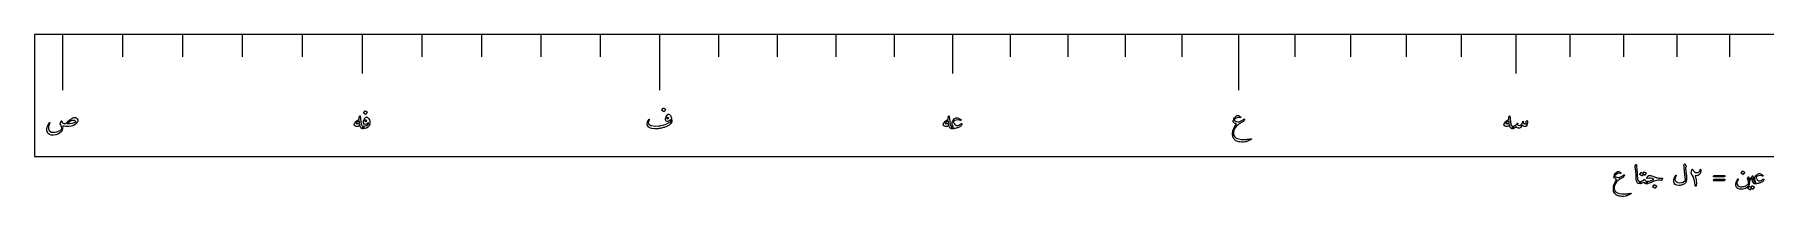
# Model space of a CAD drawing. Header units: millimetres. Extents: x -5 to 625, y -7 to 22.
# Drawn here: x -5 to 307, y -7.2 to 22 of the extents above; entities that cross this region are included whole.
import ezdxf

# ---------------------------------------------------------------- set-up
doc = ezdxf.new("R2010")
doc.units = ezdxf.units.MM
for name, color, linetype in [('CUT_OUTER', 1, 'Continuous'), ('ENGRAVE', 7, 'Continuous'), ('ENGRAVE_FINE', 8, 'Continuous'), ('TEXT', 5, 'Continuous')]:
    doc.layers.add(name, color=color, linetype=linetype)

msp = doc.modelspace()

# ---------------------------------------------------------------- linework, layer by layer
at = {"layer": 'CUT_OUTER'}
msp.add_lwpolyline([(-5, 0), (625, 0), (625, 22), (-5, 22)], close=True, dxfattribs=at)
at = {"layer": 'ENGRAVE'}
for points in [[(0, 22), (0, 12)], [(54.0366, 22), (54.0366, 15)], [(107.6619, 22), (107.6619, 12)], [(160.4678, 22), (160.4678, 15)], [(212.0525, 22), (212.0525, 12)], [(262.0233, 22), (262.0233, 15)]]:
    msp.add_lwpolyline(points, dxfattribs=at)
at = {"layer": 'ENGRAVE_FINE'}
for points in [[(10.8205, 22), (10.8205, 18)], [(21.6377, 22), (21.6377, 18)], [(32.4483, 22), (32.4483, 18)], [(43.249, 22), (43.249, 18)], [(64.8076, 22), (64.8076, 18)], [(75.559, 22), (75.559, 18)], [(86.2873, 22), (86.2873, 18)], [(96.9894, 22), (96.9894, 18)], [(118.3016, 22), (118.3016, 18)], [(128.9052, 22), (128.9052, 18)], [(139.4697, 22), (139.4697, 18)], [(149.9916, 22), (149.9916, 18)], [(170.8952, 22), (170.8952, 18)], [(181.2705, 22), (181.2705, 18)], [(191.5905, 22), (191.5905, 18)], [(201.8523, 22), (201.8523, 18)], [(222.1881, 22), (222.1881, 18)], [(232.2561, 22), (232.2561, 18)], [(242.2533, 22), (242.2533, 18)], [(252.1767, 22), (252.1767, 18)], [(271.7901, 22), (271.7901, 18)], [(281.4741, 22), (281.4741, 18)], [(291.0724, 22), (291.0724, 18)], [(300.582, 22), (300.582, 18)]]:
    msp.add_lwpolyline(points, dxfattribs=at)
at = {"layer": 'TEXT'}
for points in [[(2.2348, 7.0684), (2.4148, 7.0419), (2.5677, 6.9574), (2.6935, 6.8148), (2.7923, 6.6142), (2.8032, 6.5374), (2.7948, 6.4516), (2.7671, 6.3568), (2.72, 6.2529), (2.6658, 6.1529), (2.6168, 6.0697), (2.5729, 6.0032), (2.5342, 5.9535), (2.3084, 5.7677), (2.0026, 5.6232), (1.6168, 5.52), (1.151, 5.4581), (0.8706, 5.4445), (0.6026, 5.4503), (0.3468, 5.4755), (0.1032, 5.52), (0.0458, 5.1416), (-0.0284, 4.8374), (-0.1194, 4.6074), (-0.2271, 4.4516), (-0.5097, 4.2113), (-0.831, 4.0323), (-1.191, 3.9145), (-1.5897, 3.8581), (-2.0094, 3.8777), (-2.3445, 3.9987), (-2.5952, 4.221), (-2.7613, 4.5445), (-2.7755, 4.5947), (-2.7871, 4.6471), (-2.7961, 4.7018), (-2.8026, 4.7587), (-2.8058, 4.8176), (-2.8052, 4.8781), (-2.8006, 4.9402), (-2.7923, 5.0039), (-2.7742, 5.1166), (-2.751, 5.2277), (-2.7226, 5.3373), (-2.689, 5.4452), (-2.6506, 5.5511), (-2.6077, 5.6548), (-2.5603, 5.7563), (-2.5084, 5.8555), (-2.4853, 5.8958), (-2.4626, 5.9342), (-2.4402, 5.9706), (-2.4181, 6.0052), (-2.3966, 6.0377), (-2.3761, 6.0684), (-2.3566, 6.0971), (-2.3381, 6.1239), (-2.3248, 6.139), (-2.311, 6.1484), (-2.2965, 6.1519), (-2.2813, 6.1497), (-2.2652, 6.1435), (-2.2529, 6.1355), (-2.2445, 6.1255), (-2.24, 6.1135), (-2.2387, 6.1), (-2.24, 6.0852), (-2.2439, 6.069), (-2.2503, 6.0516), (-2.2881, 5.9945), (-2.3239, 5.9316), (-2.3577, 5.8629), (-2.3897, 5.7884), (-2.4568, 5.5977), (-2.4981, 5.4181), (-2.5135, 5.2494), (-2.5032, 5.0916), (-2.4068, 4.7919), (-2.231, 4.5742), (-1.9758, 4.4384), (-1.6413, 4.3845), (-1.3181, 4.3997), (-1.0039, 4.4606), (-0.6987, 4.5674), (-0.4026, 4.72), (-0.3132, 4.7835), (-0.2361, 4.8606), (-0.1713, 4.9513), (-0.1187, 5.0555), (-0.1126, 5.07), (-0.1097, 5.0877), (-0.11, 5.1087), (-0.1135, 5.1329), (-0.159, 5.3639), (-0.2181, 5.5665), (-0.2906, 5.7406), (-0.3768, 5.8865), (-0.3939, 5.9132), (-0.4039, 5.9368), (-0.4068, 5.9571), (-0.4026, 5.9742), (-0.2426, 6.3974), (-0.2197, 6.4294), (-0.1974, 6.4426), (-0.1758, 6.4371), (-0.1548, 6.4129), (0.0361, 6.0877), (0.1384, 6.0394), (0.2697, 6.0026), (0.43, 5.9774), (0.6194, 5.9639), (0.8442, 6.1829), (1.0697, 6.3858), (1.2958, 6.5726), (1.5226, 6.7432), (1.7394, 6.8855), (1.9303, 6.9871), (2.0955, 7.0481), (2.2348, 7.0684)], [(2.4877, 6.3045), (2.3294, 6.4252), (2.1639, 6.4981), (1.9913, 6.5232), (1.8116, 6.5006), (1.6168, 6.4319), (1.3935, 6.3187), (1.1419, 6.161), (0.8619, 5.9587), (1.3719, 5.9571), (1.8129, 6.0142), (2.1848, 6.13), (2.4877, 6.3045)], [(53.6185, 7.3058), (53.6488, 7.3381), (53.6727, 7.3419), (53.6901, 7.3174), (53.7011, 7.2645), (53.7046, 7.2326), (53.7101, 7.1884), (53.7175, 7.1319), (53.7269, 7.0632), (53.7379, 6.9816), (53.7501, 6.8865), (53.7637, 6.7777), (53.7785, 6.6555), (53.7932, 6.5353), (53.8062, 6.4277), (53.8177, 6.3327), (53.8275, 6.2503), (53.8358, 6.1808), (53.8424, 6.1245), (53.8474, 6.0815), (53.8508, 6.0516), (53.8772, 5.8635), (53.9153, 5.7174), (53.9649, 5.6132), (54.0262, 5.551), (54.0695, 5.5268), (54.1217, 5.511), (54.183, 5.5035), (54.2533, 5.5045), (54.2949, 5.4977), (54.3269, 5.4774), (54.3491, 5.4435), (54.3617, 5.3961), (54.3662, 5.339), (54.3643, 5.2813), (54.3559, 5.2229), (54.3411, 5.1639), (54.322, 5.1135), (54.3011, 5.0761), (54.2782, 5.0516), (54.2533, 5.04), (54.1182, 5.0413), (54.0017, 5.0658), (53.904, 5.1135), (53.8249, 5.1845), (53.7585, 5.2887), (53.7037, 5.4258), (53.6604, 5.5958), (53.6288, 5.7987), (53.5559, 5.6752), (53.4817, 5.5781), (53.4062, 5.5074), (53.3295, 5.4632), (53.2672, 5.4474), (53.194, 5.4413), (53.1098, 5.4448), (53.0146, 5.4581), (52.9143, 5.4806), (52.8301, 5.5071), (52.762, 5.5374), (52.7101, 5.5716), (52.6682, 5.6139), (52.6404, 5.6581), (52.6269, 5.7042), (52.6275, 5.7523), (52.6395, 5.8123), (52.6598, 5.8787), (52.6885, 5.9516), (52.7256, 6.031), (52.7669, 6.1106), (52.803, 6.1742), (52.834, 6.2216), (52.8598, 6.2529), (53.003, 6.3806), (53.1591, 6.5006), (53.3282, 6.6129), (53.5101, 6.7174), (53.5033, 6.8165), (53.4985, 6.9019), (53.4956, 6.9739), (53.4946, 7.0323), (53.4975, 7.0813), (53.5062, 7.1252), (53.5208, 7.1639), (53.5411, 7.1974)], [(53.5462, 6.4026), (53.3591, 6.3384), (53.2004, 6.2594), (53.0701, 6.1655), (52.9682, 6.0568), (52.9614, 6.0419), (52.9617, 6.0284), (52.9691, 6.0161), (52.9837, 6.0052), (53.0375, 5.9821), (53.0959, 5.9645), (53.1588, 5.9524), (53.2262, 5.9458), (53.2982, 5.9447), (53.3746, 5.949), (53.4556, 5.9589), (53.5411, 5.9742), (53.5543, 5.9784), (53.5682, 5.9858), (53.5827, 5.9965), (53.5979, 6.0103), (53.5948, 6.0526), (53.5908, 6.0968), (53.5858, 6.1429), (53.5798, 6.191), (53.5729, 6.241), (53.5649, 6.2929), (53.5561, 6.3468), (53.5462, 6.4026)], [(54.8469, 7.151), (54.8824, 7.1458), (54.9217, 7.1303), (54.9649, 7.1045), (55.012, 7.0684), (55.2137, 6.8535), (55.354, 6.6116), (55.433, 6.3426), (55.4508, 6.0465), (55.4349, 5.8923), (55.403, 5.7548), (55.3549, 5.6342), (55.2908, 5.5303), (55.0827, 5.3158), (54.8404, 5.1626), (54.564, 5.0706), (54.2533, 5.04), (54.222, 5.0474), (54.1953, 5.0697), (54.173, 5.1068), (54.1553, 5.1587), (54.1487, 5.1874), (54.1443, 5.2168), (54.1422, 5.2468), (54.1424, 5.2774), (54.1441, 5.3077), (54.1469, 5.3368), (54.1506, 5.3645), (54.1553, 5.391), (54.1691, 5.4368), (54.1901, 5.471), (54.2182, 5.4935), (54.2533, 5.5045), (54.5559, 5.5452), (54.8185, 5.6206), (55.0411, 5.731), (55.2237, 5.8761), (55.2149, 5.9487), (55.2043, 6.0065), (55.1917, 6.0494), (55.1772, 6.0774), (55.1598, 6.1016), (55.1437, 6.1174), (55.1288, 6.1248), (55.1153, 6.1239), (55.1059, 6.1206), (55.0985, 6.1161), (55.093, 6.1103), (55.0895, 6.1032), (55.0398, 6.0013), (54.9785, 5.9226), (54.9056, 5.8671), (54.8211, 5.8348), (54.5756, 5.8158), (54.4069, 5.8826), (54.3149, 6.0352), (54.2998, 6.2735), (54.3204, 6.4103), (54.3617, 6.5523), (54.4237, 6.6994), (54.5062, 6.8516), (54.5933, 6.9826), (54.6791, 7.0761), (54.7637, 7.1323), (54.8469, 7.151)], [(54.5733, 8.24), (54.5798, 8.2465), (54.5888, 8.2503), (54.6004, 8.2516), (54.6146, 8.2503), (54.7149, 8.2097), (54.8095, 8.16), (54.8982, 8.1013), (54.9811, 8.0335), (54.9891, 8.0232), (54.9927, 8.0129), (54.9917, 8.0026), (54.9862, 7.9923), (54.7437, 7.6), (54.7346, 7.5906), (54.723, 7.5884), (54.7088, 7.5932), (54.692, 7.6052), (54.6775, 7.6155), (54.6546, 7.631), (54.6233, 7.6516), (54.5837, 7.6774), (54.5349, 7.7084), (54.4766, 7.7445), (54.4085, 7.7858), (54.3308, 7.8323), (54.3204, 7.84), (54.3153, 7.8477), (54.3153, 7.8555), (54.3204, 7.8632)], [(54.6766, 6.5935), (54.6253, 6.579), (54.5849, 6.5406), (54.5556, 6.4784), (54.5372, 6.3923), (54.5375, 6.3787), (54.5385, 6.369), (54.5401, 6.3632), (54.5424, 6.3613), (54.5943, 6.3487), (54.6469, 6.3419), (54.7001, 6.341), (54.754, 6.3458), (54.8014, 6.3558), (54.8404, 6.3703), (54.8711, 6.3894), (54.8933, 6.4129), (54.8353, 6.4958), (54.7798, 6.5535), (54.7269, 6.5861), (54.6766, 6.5935)], [(109.2335, 7.6413), (109.3364, 7.6487), (109.4386, 7.609), (109.5403, 7.5223), (109.6412, 7.3884), (109.7312, 7.2142), (109.7999, 7.0065), (109.8474, 6.7652), (109.8735, 6.4903), (109.8764, 6.3906), (109.8696, 6.2981), (109.8532, 6.2126), (109.827, 6.1342), (109.7348, 5.9777), (109.5974, 5.8284), (109.4148, 5.6861), (109.187, 5.551), (109.0585, 5.4882), (108.9257, 5.429), (108.7888, 5.3734), (108.6477, 5.3213), (108.502, 5.2727), (108.3515, 5.2277), (108.1962, 5.1863), (108.0361, 5.1484), (107.8753, 5.1144), (107.718, 5.0845), (107.5643, 5.0589), (107.4141, 5.0374), (107.2672, 5.0205), (107.1232, 5.0084), (106.982, 5.0011), (106.8438, 4.9987), (106.2674, 5.0455), (105.8438, 5.1961), (105.5732, 5.4506), (105.4554, 5.809), (105.4519, 5.8923), (105.4567, 5.9871), (105.4699, 6.0935), (105.4915, 6.2116), (105.5267, 6.3413), (105.5754, 6.4671), (105.6377, 6.589), (105.7135, 6.7071), (105.7248, 6.7206), (105.738, 6.7303), (105.7532, 6.7361), (105.7703, 6.7381), (105.7867, 6.7358), (105.7999, 6.729), (105.8099, 6.7177), (105.8167, 6.7019), (105.8199, 6.6845), (105.8193, 6.6684), (105.8148, 6.6535), (105.8064, 6.64), (105.667, 6.3658), (105.6206, 6.1316), (105.667, 5.9374), (105.8064, 5.7832), (106.1138, 5.6226), (106.4993, 5.5277), (106.9628, 5.4987), (107.5045, 5.5355), (107.742, 5.5697), (107.9799, 5.6155), (108.2182, 5.6729), (108.4567, 5.7419), (108.6953, 5.8226), (108.9335, 5.9148), (109.1714, 6.0187), (109.409, 6.1342), (109.5354, 6.2068), (109.6309, 6.2852), (109.6954, 6.3694), (109.729, 6.4594), (109.7109, 6.5213), (109.6825, 6.5781), (109.6438, 6.6297), (109.5948, 6.6761), (109.589, 6.6784), (109.5819, 6.6748), (109.5735, 6.6655), (109.5638, 6.6503), (109.4896, 6.531), (109.4064, 6.4413), (109.3141, 6.3813), (109.2128, 6.351), (109.0277, 6.3484), (108.8851, 6.4026), (108.7851, 6.5135), (108.7277, 6.6813), (108.7286, 6.8294), (108.778, 7.0103), (108.8757, 7.2242), (109.0219, 7.471), (109.068, 7.5319), (109.1186, 7.5806), (109.1738, 7.6171), (109.2335, 7.6413)], [(108.3199, 8.7458), (108.3264, 8.7523), (108.3354, 8.7561), (108.347, 8.7574), (108.3612, 8.7561), (108.4615, 8.7155), (108.5561, 8.6658), (108.6448, 8.6071), (108.7277, 8.5394), (108.7357, 8.529), (108.7393, 8.5187), (108.7383, 8.5084), (108.7328, 8.4981), (108.4903, 8.1058), (108.4812, 8.0965), (108.4696, 8.0942), (108.4554, 8.099), (108.4386, 8.111), (108.4241, 8.1213), (108.4012, 8.1368), (108.3699, 8.1574), (108.3303, 8.1832), (108.2815, 8.2142), (108.2232, 8.2503), (108.1551, 8.2916), (108.0774, 8.3381), (108.067, 8.3458), (108.0619, 8.3535), (108.0619, 8.3613), (108.067, 8.369)], [(109.2903, 6.9135), (109.3093, 6.9368), (109.3148, 6.96), (109.3067, 6.9832), (109.2851, 7.0065), (109.1974, 7.0626), (109.1199, 7.0761), (109.0528, 7.0471), (108.9961, 6.9755), (108.9886, 6.9535), (108.987, 6.9342), (108.9912, 6.9174), (109.0012, 6.9032), (109.0735, 6.8574), (109.1457, 6.8439), (109.218, 6.8626), (109.2903, 6.9135)], [(159.8046, 7.3058), (159.8349, 7.3381), (159.8588, 7.3419), (159.8762, 7.3174), (159.8872, 7.2645), (159.8907, 7.2326), (159.8962, 7.1884), (159.9036, 7.1319), (159.913, 7.0632), (159.9239, 6.9816), (159.9362, 6.8865), (159.9497, 6.7777), (159.9646, 6.6555), (159.9793, 6.5353), (159.9923, 6.4277), (160.0038, 6.3327), (160.0136, 6.2503), (160.0218, 6.1808), (160.0285, 6.1245), (160.0335, 6.0815), (160.0368, 6.0516), (160.0633, 5.8635), (160.1014, 5.7174), (160.151, 5.6132), (160.2123, 5.551), (160.2555, 5.5268), (160.3078, 5.511), (160.3691, 5.5035), (160.4394, 5.5045), (160.481, 5.4977), (160.513, 5.4774), (160.5352, 5.4435), (160.5478, 5.3961), (160.5523, 5.339), (160.5504, 5.2813), (160.542, 5.2229), (160.5272, 5.1639), (160.5081, 5.1135), (160.4872, 5.0761), (160.4643, 5.0516), (160.4394, 5.04), (160.3043, 5.0413), (160.1878, 5.0658), (160.0901, 5.1135), (160.011, 5.1845), (159.9446, 5.2887), (159.8897, 5.4258), (159.8465, 5.5958), (159.8149, 5.7987), (159.742, 5.6752), (159.6678, 5.5781), (159.5923, 5.5074), (159.5155, 5.4632), (159.4533, 5.4474), (159.3801, 5.4413), (159.2959, 5.4448), (159.2007, 5.4581), (159.1004, 5.4806), (159.0162, 5.5071), (158.9481, 5.5374), (158.8962, 5.5716), (158.8543, 5.6139), (158.8265, 5.6581), (158.813, 5.7042), (158.8136, 5.7523), (158.8255, 5.8123), (158.8459, 5.8787), (158.8746, 5.9516), (158.9117, 6.031), (158.953, 6.1106), (158.9891, 6.1742), (159.0201, 6.2216), (159.0459, 6.2529), (159.1891, 6.3806), (159.3452, 6.5006), (159.5143, 6.6129), (159.6962, 6.7174), (159.6894, 6.8165), (159.6846, 6.9019), (159.6817, 6.9739), (159.6807, 7.0323), (159.6836, 7.0813), (159.6923, 7.1252), (159.7068, 7.1639), (159.7272, 7.1974)], [(159.7323, 6.4026), (159.5452, 6.3384), (159.3865, 6.2594), (159.2562, 6.1655), (159.1543, 6.0568), (159.1475, 6.0419), (159.1478, 6.0284), (159.1552, 6.0161), (159.1697, 6.0052), (159.2236, 5.9821), (159.282, 5.9645), (159.3449, 5.9524), (159.4123, 5.9458), (159.4843, 5.9447), (159.5607, 5.949), (159.6417, 5.9589), (159.7272, 5.9742), (159.7404, 5.9784), (159.7543, 5.9858), (159.7688, 5.9965), (159.7839, 6.0103), (159.7809, 6.0526), (159.7768, 6.0968), (159.7718, 6.1429), (159.7659, 6.191), (159.7589, 6.241), (159.751, 6.2929), (159.7422, 6.3468), (159.7323, 6.4026)], [(162.1788, 5.8813), (162.0394, 5.5716), (162.0217, 5.541), (162.0046, 5.5161), (161.9881, 5.4971), (161.9723, 5.4839), (161.892, 5.4289), (161.8059, 5.3774), (161.7139, 5.3295), (161.6162, 5.2852), (161.513, 5.2437), (161.4046, 5.2045), (161.291, 5.1676), (161.1723, 5.1329), (160.9504, 5.0787), (160.7543, 5.0452), (160.5839, 5.0323), (160.4394, 5.04), (160.3843, 5.0652), (160.3478, 5.1148), (160.3301, 5.189), (160.331, 5.2877), (160.3443, 5.3768), (160.3633, 5.4426), (160.3881, 5.4852), (160.4188, 5.5045), (160.4239, 5.5045), (160.4291, 5.5045), (160.4343, 5.5045), (160.4394, 5.5045), (160.4778, 5.5006), (160.5155, 5.4994), (160.5526, 5.5006), (160.5891, 5.5045), (160.5265, 5.5971), (160.4781, 5.6994), (160.4439, 5.8113), (160.4239, 5.9329), (160.421, 6.1506), (160.4588, 6.3445), (160.5372, 6.5145), (160.6562, 6.6606), (160.8094, 6.7971), (160.9594, 6.9019), (161.1062, 6.9752), (161.2497, 7.0168), (161.4046, 7.0165), (161.5801, 6.9587), (161.7762, 6.8435), (161.993, 6.671), (162.0175, 6.6442), (162.0291, 6.6155), (162.0278, 6.5848), (162.0136, 6.5523), (161.9933, 6.5271), (161.9685, 6.5135), (161.9391, 6.5116), (161.9052, 6.5213), (161.6623, 6.5916), (161.4188, 6.6168), (161.1746, 6.5968), (160.9297, 6.5316), (160.8326, 6.4906), (160.7581, 6.4452), (160.7062, 6.3952), (160.6768, 6.3406), (160.6697, 6.2716), (160.6897, 6.1832), (160.7368, 6.0755), (160.811, 5.9484), (160.9014, 5.82), (160.9865, 5.7239), (161.0665, 5.66), (161.1414, 5.6284), (161.3043, 5.6123), (161.4678, 5.631), (161.632, 5.6845), (161.7968, 5.7729), (161.9465, 5.8761), (162.0239, 5.9252), (162.0859, 5.9535), (162.1323, 5.9613), (162.1633, 5.9484), (162.1759, 5.9326), (162.1826, 5.9161), (162.1836, 5.899), (162.1788, 5.8813)], [(211.7789, 7.409), (211.8599, 7.431), (211.948, 7.4297), (212.0431, 7.4052), (212.1454, 7.3574), (212.1975, 7.3263), (212.2454, 7.2948), (212.2891, 7.2631), (212.3286, 7.231), (212.3639, 7.1989), (212.3951, 7.1671), (212.422, 7.1356), (212.4447, 7.1045), (212.4599, 7.0742), (212.4538, 7.0555), (212.4264, 7.0484), (212.3777, 7.0529), (212.0689, 7.0735), (211.7828, 7.0065), (211.5193, 6.8516), (211.2783, 6.609), (211.2715, 6.5932), (211.2718, 6.5768), (211.2793, 6.5597), (211.2938, 6.5419), (211.4822, 6.4006), (211.686, 6.3071), (211.9054, 6.2613), (212.1402, 6.2632), (212.1825, 6.2716), (212.237, 6.2916), (212.3038, 6.3232), (212.3828, 6.3665), (212.5267, 6.4542), (212.6538, 6.5316), (212.7641, 6.5987), (212.8577, 6.6555), (212.9344, 6.7019), (212.9944, 6.7381), (213.0377, 6.7639), (213.0641, 6.7794), (213.1018, 6.7913), (213.1222, 6.7806), (213.1251, 6.7474), (213.1106, 6.6916), (213.0547, 6.5452), (213.006, 6.4361), (212.9644, 6.3645), (212.9299, 6.3303), (212.8236, 6.2798), (212.7112, 6.2213), (212.5927, 6.1547), (212.468, 6.08), (212.3372, 5.9973), (212.2002, 5.9065), (212.0572, 5.8076), (211.908, 5.7006), (211.6086, 5.4352), (211.3815, 5.1239), (211.2267, 4.7668), (211.1441, 4.3639), (211.1402, 4.1445), (211.1751, 3.9406), (211.2486, 3.7523), (211.3609, 3.5794), (211.6412, 3.3477), (212.0538, 3.1897), (212.5986, 3.1052), (213.2757, 3.0942), (213.3804, 3.1006), (213.4931, 3.1097), (213.6139, 3.1213), (213.7428, 3.1355), (213.8794, 3.1526), (214.0235, 3.1729), (214.1749, 3.1965), (214.3338, 3.2232), (214.3612, 3.2261), (214.3815, 3.2245), (214.3947, 3.2184), (214.4009, 3.2077), (214.3754, 3.1555), (214.2731, 3.0761), (214.0941, 2.9697), (213.8383, 2.8361), (213.6828, 2.7629), (213.5467, 2.7084), (213.4299, 2.6726), (213.3325, 2.6555), (212.9699, 2.6284), (212.6409, 2.6245), (212.3454, 2.6439), (212.0835, 2.6865), (211.5893, 2.8706), (211.2422, 3.1652), (211.0422, 3.57), (210.9893, 4.0852), (211.048, 4.6261), (211.1828, 5.1032), (211.3938, 5.5165), (211.6809, 5.8658), (211.4944, 5.949), (211.3428, 6.0335), (211.226, 6.1194), (211.1441, 6.2065), (211.1218, 6.2416), (211.1067, 6.28), (211.0986, 6.3216), (211.0977, 6.3665), (211.1154, 6.4871), (211.1428, 6.6013), (211.1799, 6.709), (211.2267, 6.8103), (211.3502, 7.0142), (211.4835, 7.1819), (211.6264, 7.3135), (211.7789, 7.409)], [(260.9007, 7.3058), (260.9311, 7.3381), (260.9549, 7.3419), (260.9724, 7.3174), (260.9833, 7.2645), (260.9869, 7.2326), (260.9924, 7.1884), (260.9998, 7.1319), (261.0091, 7.0632), (261.0201, 6.9816), (261.0324, 6.8865), (261.0459, 6.7777), (261.0607, 6.6555), (261.0754, 6.5353), (261.0885, 6.4277), (261.0999, 6.3327), (261.1098, 6.2503), (261.118, 6.1808), (261.1246, 6.1245), (261.1296, 6.0815), (261.133, 6.0516), (261.1595, 5.8635), (261.1975, 5.7174), (261.2472, 5.6132), (261.3085, 5.551), (261.3517, 5.5268), (261.404, 5.511), (261.4653, 5.5035), (261.5356, 5.5045), (261.5772, 5.4977), (261.6091, 5.4774), (261.6314, 5.4435), (261.644, 5.3961), (261.6485, 5.339), (261.6465, 5.2813), (261.6382, 5.2229), (261.6233, 5.1639), (261.6043, 5.1135), (261.5833, 5.0761), (261.5604, 5.0516), (261.5356, 5.04), (261.4004, 5.0413), (261.284, 5.0658), (261.1862, 5.1135), (261.1072, 5.1845), (261.0407, 5.2887), (260.9859, 5.4258), (260.9427, 5.5958), (260.9111, 5.7987), (260.8382, 5.6752), (260.764, 5.5781), (260.6885, 5.5074), (260.6117, 5.4632), (260.5495, 5.4474), (260.4762, 5.4413), (260.392, 5.4448), (260.2969, 5.4581), (260.1965, 5.4806), (260.1124, 5.5071), (260.0443, 5.5374), (259.9924, 5.5716), (259.9504, 5.6139), (259.9227, 5.6581), (259.9091, 5.7042), (259.9098, 5.7523), (259.9217, 5.8123), (259.942, 5.8787), (259.9707, 5.9516), (260.0078, 6.031), (260.0491, 6.1106), (260.0853, 6.1742), (260.1162, 6.2216), (260.142, 6.2529), (260.2853, 6.3806), (260.4414, 6.5006), (260.6104, 6.6129), (260.7924, 6.7174), (260.7856, 6.8165), (260.7807, 6.9019), (260.7778, 6.9739), (260.7769, 7.0323), (260.7798, 7.0813), (260.7885, 7.1252), (260.803, 7.1639), (260.8233, 7.1974)], [(260.8285, 6.4026), (260.6414, 6.3384), (260.4827, 6.2594), (260.3524, 6.1655), (260.2504, 6.0568), (260.2436, 6.0419), (260.244, 6.0284), (260.2514, 6.0161), (260.2659, 6.0052), (260.3198, 5.9821), (260.3782, 5.9645), (260.4411, 5.9524), (260.5085, 5.9458), (260.5804, 5.9447), (260.6569, 5.949), (260.7378, 5.9589), (260.8233, 5.9742), (260.8365, 5.9784), (260.8504, 5.9858), (260.8649, 5.9965), (260.8801, 6.0103), (260.877, 6.0526), (260.873, 6.0968), (260.868, 6.1429), (260.862, 6.191), (260.8551, 6.241), (260.8472, 6.2929), (260.8383, 6.3468), (260.8285, 6.4026)], [(264.0388, 6.511), (264.0501, 6.5187), (264.0633, 6.5161), (264.0785, 6.5032), (264.0956, 6.48), (264.114, 6.4406), (264.1278, 6.3845), (264.1372, 6.3116), (264.142, 6.2219), (264.1436, 6.12), (264.1382, 6.0206), (264.1256, 5.9239), (264.1059, 5.8297), (264.0485, 5.6465), (263.9846, 5.5148), (263.9143, 5.4348), (263.8375, 5.4065), (263.6559, 5.4171), (263.4878, 5.4645), (263.3333, 5.5487), (263.1924, 5.6697), (263.0956, 5.479), (262.9807, 5.3303), (262.8478, 5.2235), (262.6969, 5.1587), (262.5385, 5.1445), (262.3782, 5.1845), (262.2159, 5.2787), (262.0517, 5.4271), (261.9188, 5.2577), (261.7885, 5.1368), (261.6607, 5.0642), (261.5356, 5.04), (261.5104, 5.0542), (261.4865, 5.0968), (261.464, 5.1677), (261.4427, 5.2671), (261.4349, 5.3652), (261.4478, 5.4374), (261.4814, 5.4839), (261.5356, 5.5045), (261.7736, 5.5584), (261.982, 5.6632), (262.1607, 5.819), (262.3098, 6.0258), (262.3178, 6.0371), (262.3265, 6.0452), (262.3359, 6.05), (262.3459, 6.0516), (262.3582, 6.0503), (262.3691, 6.0465), (262.3788, 6.04), (262.3872, 6.031), (262.392, 6.0032), (262.3807, 5.9561), (262.3533, 5.8897), (262.3098, 5.8039), (262.3669, 5.7377), (262.4556, 5.689), (262.5759, 5.6577), (262.7278, 5.6439), (262.9172, 5.6835), (263.0827, 5.8129), (263.2243, 6.0319), (263.342, 6.3406), (263.3478, 6.3565), (263.3549, 6.3677), (263.3633, 6.3745), (263.373, 6.3768), (263.3875, 6.3755), (263.4001, 6.3716), (263.4107, 6.3652), (263.4195, 6.3561), (263.4259, 6.3432), (263.4298, 6.3303), (263.4311, 6.3174), (263.4298, 6.3045), (263.3782, 6.0877), (263.4385, 6.0342), (263.5111, 5.9871), (263.5959, 5.9465), (263.693, 5.9123), (263.7875, 5.89), (263.8595, 5.8852), (263.9088, 5.8977), (263.9356, 5.9277), (263.9443, 5.9735), (263.9395, 6.0387), (263.9211, 6.1232), (263.8891, 6.2271), (263.8946, 6.2565), (263.9214, 6.3135), (263.9695, 6.3984), (264.0388, 6.511)], [(280.375, -2.679), (280.4509, -2.6585), (280.5335, -2.6597), (280.6227, -2.6827), (280.7185, -2.7274), (280.7674, -2.7566), (280.8123, -2.7861), (280.8533, -2.8159), (280.8903, -2.846), (280.9234, -2.8761), (280.9526, -2.9058), (280.9779, -2.9353), (280.9992, -2.9645), (281.0134, -2.9929), (281.0077, -3.0105), (280.982, -3.0171), (280.9363, -3.0129), (280.6469, -2.9935), (280.3786, -3.0565), (280.1316, -3.2016), (279.9056, -3.429), (279.8993, -3.4439), (279.8996, -3.4593), (279.9066, -3.4753), (279.9202, -3.4919), (280.0968, -3.6244), (280.2879, -3.7121), (280.4935, -3.755), (280.7137, -3.7532), (280.7533, -3.7454), (280.8044, -3.7266), (280.867, -3.697), (280.9411, -3.6565), (281.076, -3.5742), (281.1952, -3.5016), (281.2986, -3.4387), (281.3863, -3.3855), (281.4583, -3.3419), (281.5145, -3.3081), (281.555, -3.2839), (281.5798, -3.2694), (281.6152, -3.2582), (281.6343, -3.2681), (281.637, -3.2993), (281.6234, -3.3516), (281.5711, -3.4889), (281.5254, -3.5911), (281.4864, -3.6583), (281.454, -3.6903), (281.3544, -3.7377), (281.249, -3.7925), (281.1379, -3.855), (281.021, -3.925), (280.8983, -4.0026), (280.77, -4.0877), (280.6358, -4.1804), (280.496, -4.2806), (280.2153, -4.5295), (280.0024, -4.8214), (279.8573, -5.1561), (279.7798, -5.5339), (279.7762, -5.7395), (279.8089, -5.9306), (279.8778, -6.1073), (279.9831, -6.2694), (280.2459, -6.4865), (280.6327, -6.6347), (281.1434, -6.7139), (281.7782, -6.7242), (281.8764, -6.7181), (281.9821, -6.7097), (282.0953, -6.6988), (282.2161, -6.6855), (282.3442, -6.6695), (282.4792, -6.6504), (282.6212, -6.6283), (282.7702, -6.6032), (282.7959, -6.6005), (282.8149, -6.602), (282.8273, -6.6078), (282.8331, -6.6177), (282.8092, -6.6667), (282.7133, -6.7411), (282.5455, -6.8409), (282.3056, -6.9661), (282.1599, -7.0348), (282.0323, -7.0859), (281.9228, -7.1195), (281.8315, -7.1355), (281.4915, -7.1609), (281.1831, -7.1645), (280.906, -7.1464), (280.6605, -7.1065), (280.1972, -6.9338), (279.8718, -6.6577), (279.6843, -6.2781), (279.6347, -5.7952), (279.6897, -5.288), (279.8161, -4.8407), (280.0139, -4.4533), (280.2831, -4.1258), (280.1083, -4.0478), (279.9661, -3.9685), (279.8567, -3.8881), (279.7798, -3.8065), (279.759, -3.7735), (279.7448, -3.7375), (279.7372, -3.6985), (279.7363, -3.6565), (279.7529, -3.5433), (279.7786, -3.4363), (279.8134, -3.3353), (279.8573, -3.2403), (279.9731, -3.0492), (280.098, -2.8919), (280.232, -2.7685), (280.375, -2.679)], [(283.7234, -1.4161), (283.7328, -1.4016), (283.7415, -1.3919), (283.7497, -1.3871), (283.7573, -1.3871), (283.7688, -1.3934), (283.779, -1.4125), (283.7881, -1.4443), (283.796, -1.4887), (283.8359, -1.8501), (283.8685, -2.1843), (283.894, -2.4912), (283.9121, -2.771), (283.9237, -3.0102), (283.9345, -3.2246), (283.9443, -3.4142), (283.9532, -3.579), (283.9609, -3.7191), (283.9671, -3.8343), (283.9718, -3.9247), (283.975, -3.9903), (284.0179, -4.1869), (284.1129, -4.3315), (284.2599, -4.424), (284.4589, -4.4645), (284.5142, -4.479), (284.5496, -4.5129), (284.565, -4.5661), (284.5605, -4.6387), (284.5378, -4.753), (284.5133, -4.8347), (284.487, -4.8837), (284.4589, -4.9), (284.1788, -4.8631), (283.9726, -4.7524), (283.8401, -4.5679), (283.7815, -4.3097), (283.7722, -4.1861), (283.7639, -4.0623), (283.7565, -3.9382), (283.75, -3.8137), (283.7441, -3.689), (283.7385, -3.5639), (283.7332, -3.4386), (283.7282, -3.3129), (283.7192, -3.0732), (283.7065, -2.8575), (283.6901, -2.6656), (283.6702, -2.4976), (283.6466, -2.3362), (283.6194, -2.1643), (283.5885, -1.9818), (283.554, -1.7887), (283.5495, -1.7539), (283.5504, -1.7222), (283.5568, -1.6934), (283.5685, -1.6677)], [(285.1702, -2.7613), (285.1762, -2.7552), (285.1847, -2.7516), (285.1956, -2.7504), (285.2089, -2.7516), (285.2565, -2.7695), (285.3026, -2.7891), (285.3472, -2.8106), (285.3903, -2.8339), (285.4322, -2.8593), (285.4732, -2.8871), (285.5133, -2.9173), (285.5524, -2.95), (285.56, -2.96), (285.5633, -2.9706), (285.5624, -2.9818), (285.5573, -2.9935), (285.325, -3.3613), (285.3186, -3.3661), (285.3093, -3.3661), (285.2969, -3.3613), (285.2815, -3.3516), (285.2709, -3.3427), (285.2536, -3.3304), (285.2297, -3.3149), (285.1992, -3.296), (285.1617, -3.2734), (285.1169, -3.247), (285.0649, -3.2166), (285.0056, -3.1823), (284.8218, -3.4677), (284.8133, -3.4765), (284.8024, -3.4786), (284.7891, -3.4741), (284.7734, -3.4629), (284.7598, -3.4532), (284.7383, -3.4387), (284.709, -3.4194), (284.6718, -3.3952), (284.6261, -3.3661), (284.5714, -3.3323), (284.5076, -3.2935), (284.4347, -3.25), (284.4271, -3.2427), (284.4238, -3.2355), (284.4247, -3.2282), (284.4298, -3.221), (284.6669, -2.8677), (284.673, -2.8617), (284.6815, -2.8581), (284.6923, -2.8569), (284.7056, -2.8581), (284.7462, -2.8712), (284.7855, -2.8865), (284.8236, -2.9039), (284.8605, -2.9234), (284.8962, -2.9447), (284.9306, -2.9675), (284.9639, -2.9919), (284.996, -3.0177)], [(292.4621, -1.3), (292.4706, -1.2852), (292.4815, -1.2746), (292.4948, -1.2682), (292.5105, -1.2661), (292.5262, -1.2689), (292.5395, -1.277), (292.5504, -1.2906), (292.5589, -1.3097), (292.6039, -1.4207), (292.652, -1.5165), (292.7031, -1.5973), (292.7573, -1.6629), (292.7733, -1.6865), (292.7778, -1.7137), (292.7709, -1.7446), (292.7524, -1.779), (292.7406, -1.7957), (292.7294, -1.8117), (292.7189, -1.8271), (292.7089, -1.8419), (292.6995, -1.8558), (292.6907, -1.8685), (292.6826, -1.88), (292.675, -1.8903), (292.6623, -1.9091), (292.6532, -1.9315), (292.6478, -1.9575), (292.646, -1.9871), (292.6517, -2.0707), (292.6593, -2.1619), (292.6686, -2.2606), (292.6798, -2.3669), (292.6925, -2.4808), (292.7065, -2.6022), (292.7216, -2.7312), (292.7379, -2.8677), (292.7562, -3.004), (292.7724, -3.1321), (292.7864, -3.252), (292.7984, -3.3637), (292.8085, -3.4676), (292.8171, -3.5639), (292.8242, -3.6527), (292.8298, -3.7339), (292.8362, -3.9743), (292.8165, -4.202), (292.7709, -4.417), (292.6992, -4.6194), (292.6293, -4.7382), (292.5214, -4.848), (292.3753, -4.9487), (292.1911, -5.0403), (291.9915, -5.1162), (291.804, -5.1698), (291.6286, -5.2009), (291.4653, -5.2097), (291.0565, -5.1534), (290.7637, -4.9992), (290.5871, -4.747), (290.5266, -4.3968), (290.5478, -4.1358), (290.6161, -3.8802), (290.7317, -3.6301), (290.8944, -3.3855), (290.9068, -3.3713), (290.9198, -3.3625), (290.9334, -3.3592), (290.9476, -3.3613), (290.9627, -3.367), (290.9742, -3.3746), (290.9821, -3.384), (290.9863, -3.3952), (290.9893, -3.4118), (290.9887, -3.4278), (290.9845, -3.4432), (290.9766, -3.4581), (290.8656, -3.6743), (290.7891, -3.8585), (290.7471, -4.0106), (290.7395, -4.1306), (290.8203, -4.3892), (290.9948, -4.5698), (291.263, -4.6723), (291.625, -4.6968), (291.9513, -4.6614), (292.2286, -4.5794), (292.457, -4.4509), (292.6363, -4.2758), (292.6325, -4.1913), (292.626, -4.0925), (292.6168, -3.9796), (292.6048, -3.8524), (292.5899, -3.7107), (292.5716, -3.5542), (292.5499, -3.3829), (292.525, -3.1968), (292.5014, -3.0047), (292.479, -2.8157), (292.4579, -2.6297), (292.4379, -2.4468), (292.4195, -2.2668), (292.4028, -2.0899), (292.388, -1.916), (292.375, -1.7452), (292.3556, -1.5806), (292.3566, -1.5619), (292.3593, -1.5444), (292.3638, -1.528), (292.3702, -1.5129)], [(293.8024, -2.379), (293.8133, -2.3385), (293.8266, -2.3089), (293.8423, -2.2901), (293.8605, -2.2823), (293.8886, -2.2874), (293.9198, -2.3125), (293.9539, -2.3576), (293.9911, -2.4226), (294.1218, -2.6216), (294.2718, -2.7637), (294.4411, -2.849), (294.6298, -2.8774), (294.8818, -2.8457), (295.0714, -2.7504), (295.1987, -2.5916), (295.2637, -2.3694), (295.2743, -2.3312), (295.2915, -2.304), (295.3154, -2.2877), (295.346, -2.2823), (295.375, -2.2856), (295.3992, -2.2956), (295.4185, -2.3122), (295.4331, -2.3355), (295.4368, -2.3514), (295.4385, -2.3748), (295.4381, -2.4058), (295.4355, -2.4444), (295.4308, -2.4899), (295.424, -2.5417), (295.4151, -2.5999), (295.404, -2.6645), (295.3756, -2.7964), (295.3339, -2.921), (295.2788, -3.0383), (295.2105, -3.1484), (295.0686, -3.299), (294.8851, -3.3927), (294.6598, -3.4296), (294.3927, -3.4097), (294.4631, -3.6887), (294.5192, -3.9546), (294.561, -4.2076), (294.5887, -4.4476), (294.6022, -4.6742), (294.6014, -4.8873), (294.5864, -5.0867), (294.5573, -5.2726), (294.5506, -5.2968), (294.5403, -5.3161), (294.5264, -5.3306), (294.5089, -5.3403), (294.4862, -5.3452), (294.4665, -5.3452), (294.4499, -5.3403), (294.4363, -5.3306), (294.4251, -5.3149), (294.4157, -5.2968), (294.4082, -5.2762), (294.4024, -5.2532), (294.3323, -4.6523), (294.1992, -4.0931), (294.0032, -3.5757), (293.7444, -3.1), (293.7096, -3.035), (293.6875, -2.9754), (293.6781, -2.9213), (293.6815, -2.8726)], [(302.8895, -2.5968), (302.8956, -2.5907), (302.904, -2.5871), (302.9149, -2.5859), (302.9282, -2.5871), (303.0223, -2.6252), (303.1109, -2.6718), (303.1941, -2.7268), (303.2718, -2.7903), (303.2793, -2.8), (303.2827, -2.8097), (303.2818, -2.8194), (303.2766, -2.829), (303.0492, -3.1968), (303.0407, -3.2055), (303.0298, -3.2077), (303.0165, -3.2031), (303.0008, -3.1919), (302.9872, -3.1823), (302.9657, -3.1677), (302.9364, -3.1484), (302.8992, -3.1242), (302.8535, -3.0952), (302.7988, -3.0613), (302.735, -3.0226), (302.6621, -2.979), (302.6524, -2.9718), (302.6476, -2.9645), (302.6476, -2.9573), (302.6524, -2.95)], [(306.7702, -4.1113), (306.6395, -4.4016), (306.6229, -4.4303), (306.6069, -4.4536), (306.5914, -4.4715), (306.5766, -4.4839), (306.5013, -4.5354), (306.4206, -4.5837), (306.3344, -4.6286), (306.2427, -4.6702), (306.146, -4.709), (306.0444, -4.7458), (305.9379, -4.7804), (305.8266, -4.8129), (305.6185, -4.8637), (305.4347, -4.8952), (305.275, -4.9073), (305.1395, -4.9), (305.0878, -4.8764), (305.0536, -4.8298), (305.037, -4.7603), (305.0379, -4.6677), (305.0503, -4.5843), (305.0681, -4.5226), (305.0914, -4.4827), (305.1202, -4.4645), (305.125, -4.4645), (305.1298, -4.4645), (305.1347, -4.4645), (305.1395, -4.4645), (305.1755, -4.4681), (305.2109, -4.4694), (305.2457, -4.4681), (305.2798, -4.4645), (305.2212, -4.3777), (305.1758, -4.2819), (305.1438, -4.1769), (305.125, -4.0629), (305.1223, -3.8588), (305.1577, -3.677), (305.2311, -3.5176), (305.3427, -3.3806), (305.4864, -3.2527), (305.627, -3.1544), (305.7646, -3.0858), (305.8992, -3.0468), (306.0444, -3.0471), (306.2089, -3.1012), (306.3927, -3.2092), (306.596, -3.371), (306.619, -3.3961), (306.6298, -3.423), (306.6286, -3.4517), (306.6153, -3.4823), (306.5963, -3.5058), (306.573, -3.5185), (306.5455, -3.5204), (306.5137, -3.5113), (306.286, -3.4454), (306.0577, -3.4218), (305.8287, -3.4405), (305.5992, -3.5016), (305.5082, -3.54), (305.4383, -3.5827), (305.3896, -3.6295), (305.3621, -3.6806), (305.3554, -3.7454), (305.3742, -3.8282), (305.4183, -3.9292), (305.4879, -4.0484), (305.5726, -4.1688), (305.6524, -4.2589), (305.7274, -4.3187), (305.7976, -4.3484), (305.9503, -4.3635), (306.1036, -4.346), (306.2576, -4.2958), (306.4121, -4.2129), (306.5524, -4.1161), (306.625, -4.0702), (306.6831, -4.0435), (306.7266, -4.0363), (306.7556, -4.0484), (306.7674, -4.0632), (306.7738, -4.0786), (306.7747, -4.0947), (306.7702, -4.1113)], [(285.6395, -4.4645), (285.6779, -4.4769), (285.706, -4.4899), (285.7239, -4.5035), (285.7315, -4.5177), (285.7351, -4.5395), (285.7363, -4.5661), (285.7351, -4.5976), (285.7315, -4.6339), (285.713, -4.7503), (285.6915, -4.8335), (285.667, -4.8834), (285.6395, -4.9), (285.5089, -4.8816), (285.3782, -4.8262), (285.2476, -4.734), (285.1169, -4.6048), (284.9923, -4.7231), (284.8411, -4.8117), (284.6633, -4.8707), (284.4589, -4.9), (284.4368, -4.8955), (284.419, -4.8819), (284.4053, -4.8592), (284.396, -4.8274), (284.3573, -4.6242), (284.353, -4.6015), (284.3548, -4.577), (284.3627, -4.5507), (284.3766, -4.5226), (284.3926, -4.5008), (284.4117, -4.4839), (284.4338, -4.4718), (284.4589, -4.4645), (284.7032, -4.4282), (284.904, -4.3629), (285.0613, -4.2685), (285.175, -4.1452), (285.1883, -4.1282), (285.204, -4.1161), (285.2222, -4.1089), (285.2427, -4.1065), (285.2618, -4.1092), (285.2754, -4.1173), (285.2836, -4.1309), (285.2863, -4.15), (285.2869, -4.1681), (285.2887, -4.1839), (285.2917, -4.1972), (285.296, -4.2081), (285.3773, -4.3057), (285.4617, -4.381), (285.5491, -4.434), (285.6395, -4.4645)], [(285.6685, -3.8452), (285.6952, -3.768), (285.7363, -3.6915), (285.7919, -3.6156), (285.8621, -3.5403), (285.9453, -3.4726), (286.0302, -3.4242), (286.117, -3.3952), (286.2056, -3.3855), (286.3272, -3.4027), (286.5081, -3.4544), (286.7482, -3.5406), (287.0476, -3.6613), (287.1102, -3.685), (287.177, -3.7079), (287.2481, -3.7298), (287.3234, -3.7508), (287.4026, -3.7712), (287.4855, -3.7913), (287.572, -3.8111), (287.6621, -3.8306), (287.8496, -3.8606), (288.0395, -3.8778), (288.2319, -3.8824), (288.4266, -3.8742), (288.4705, -3.8778), (288.4956, -3.8935), (288.5019, -3.9214), (288.4895, -3.9613), (288.354, -4.2565), (288.3368, -4.2809), (288.3141, -4.2964), (288.286, -4.3027), (288.2524, -4.3), (287.9827, -4.2689), (287.7202, -4.2673), (287.4649, -4.2955), (287.2169, -4.3532), (286.9321, -4.4509), (286.6774, -4.5456), (286.453, -4.6372), (286.2589, -4.7258), (286.0895, -4.802), (285.9298, -4.8565), (285.7798, -4.8891), (285.6395, -4.9), (285.6256, -4.897), (285.6129, -4.8879), (285.6014, -4.8728), (285.5911, -4.8516), (285.5697, -4.7805), (285.5585, -4.7125), (285.5576, -4.6475), (285.5669, -4.5855), (285.5824, -4.5362), (285.5996, -4.4996), (285.6186, -4.4757), (285.6395, -4.4645), (285.8119, -4.4483), (285.9806, -4.424), (286.1458, -4.3915), (286.3073, -4.3508), (286.4654, -4.3023), (286.6206, -4.2462), (286.7727, -4.1825), (286.9218, -4.1113), (286.6088, -3.961), (286.3085, -3.8778), (286.0209, -3.8618), (285.746, -3.9129), (285.7275, -3.9177), (285.7109, -3.9177), (285.6961, -3.9129), (285.6831, -3.9032), (285.6749, -3.8905), (285.6698, -3.8766), (285.6676, -3.8615), (285.6685, -3.8452)], [(287.004, -5.0935), (287.0101, -5.0875), (287.0185, -5.0839), (287.0294, -5.0827), (287.0427, -5.0839), (287.1368, -5.122), (287.2254, -5.1685), (287.3086, -5.2236), (287.3863, -5.2871), (287.3939, -5.2968), (287.3972, -5.3065), (287.3963, -5.3161), (287.3911, -5.3258), (287.1637, -5.6935), (287.1552, -5.7023), (287.1444, -5.7044), (287.131, -5.6999), (287.1153, -5.6887), (287.1017, -5.679), (287.0802, -5.6645), (287.0509, -5.6452), (287.0137, -5.621), (286.968, -5.5919), (286.9133, -5.5581), (286.8495, -5.5194), (286.7766, -5.4758), (286.7669, -5.4685), (286.7621, -5.4613), (286.7621, -5.454), (286.7669, -5.4468)], [(299.6427, -3.6516), (297.7266, -3.6516), (297.7144, -3.6478), (297.7067, -3.6365), (297.7035, -3.6176), (297.7048, -3.5911), (297.7097, -3.5606), (297.7169, -3.5294), (297.7266, -3.4977), (297.7387, -3.4653), (297.7525, -3.4361), (297.7671, -3.4139), (297.7827, -3.3986), (297.7992, -3.3903), (299.7056, -3.3903), (299.7202, -3.394), (299.7298, -3.4048), (299.7347, -3.423), (299.7347, -3.4484), (299.7309, -3.4777), (299.7244, -3.5077), (299.7152, -3.5382), (299.7032, -3.5694), (299.6895, -3.5981), (299.6748, -3.6214), (299.6592, -3.6392), (299.6427, -3.6516)], [(299.6427, -4.3339), (297.7266, -4.3339), (297.7144, -4.3301), (297.7067, -4.3187), (297.7035, -4.2998), (297.7048, -4.2734), (297.7097, -4.2428), (297.7169, -4.2117), (297.7266, -4.1799), (297.7387, -4.1476), (297.7525, -4.1184), (297.7671, -4.0962), (297.7827, -4.0809), (297.7992, -4.0726), (299.7056, -4.0726), (299.7202, -4.0762), (299.7298, -4.0871), (299.7347, -4.1052), (299.7347, -4.1306), (299.7309, -4.16), (299.7244, -4.1899), (299.7152, -4.2205), (299.7032, -4.2516), (299.6895, -4.2803), (299.6748, -4.3036), (299.6592, -4.3215), (299.6427, -4.3339)], [(304.0556, -3.7629), (304.0833, -3.8117), (304.1083, -3.8663), (304.1305, -3.9267), (304.15, -3.9927), (304.1662, -4.0649), (304.1784, -4.1433), (304.1867, -4.2282), (304.1911, -4.3194), (304.1939, -4.413), (304.1923, -4.505), (304.1866, -4.5956), (304.1766, -4.6847), (304.1624, -4.7725), (304.144, -4.8595), (304.1213, -4.9455), (304.0944, -5.0306), (304.0221, -5.1921), (303.9214, -5.3427), (303.7922, -5.4825), (303.6347, -5.6113), (303.4505, -5.7202), (303.2415, -5.8), (303.0078, -5.8508), (302.7492, -5.8726), (302.3793, -5.8505), (302.0923, -5.7601), (301.8882, -5.6013), (301.7669, -5.3742), (301.7309, -5.2106), (301.7198, -5.044), (301.7334, -4.8743), (301.7718, -4.7016), (301.7996, -4.6132), (301.8298, -4.5268), (301.8625, -4.4426), (301.8976, -4.3605), (301.9351, -4.2802), (301.975, -4.2014), (302.0173, -4.1241), (302.0621, -4.0484), (302.0739, -4.0357), (302.0851, -4.0266), (302.0957, -4.0212), (302.1056, -4.0194), (302.119, -4.0209), (302.1298, -4.0254), (302.1383, -4.033), (302.1444, -4.0435), (302.1477, -4.0563), (302.148, -4.0702), (302.1453, -4.0853), (302.1395, -4.1016), (301.9962, -4.3995), (301.9145, -4.6544), (301.8946, -4.8664), (301.9363, -5.0355), (302.063, -5.2194), (302.2448, -5.3452), (302.4816, -5.4129), (302.7734, -5.4226), (302.9957, -5.3993), (303.2028, -5.3585), (303.3949, -5.3001), (303.5718, -5.2242), (303.7206, -5.1395), (303.8427, -5.05), (303.9383, -4.9556), (304.0073, -4.8565), (304.0097, -4.8512), (304.0121, -4.845), (304.0145, -4.8379), (304.0169, -4.8298), (304.0194, -4.8206), (304.0218, -4.8099), (304.0242, -4.7976), (304.0266, -4.7839), (304.0299, -4.7662), (304.0302, -4.7421), (304.0275, -4.7117), (304.0218, -4.675), (304.0139, -4.6319), (304.0048, -4.5825), (303.9946, -4.5267), (303.9831, -4.4645), (303.9558, -4.3402), (303.9226, -4.2286), (303.8833, -4.1297), (303.8379, -4.0435), (303.8343, -4.0305), (303.8331, -4.0157), (303.8343, -3.9991), (303.8379, -3.9806), (303.9202, -3.6758), (303.9253, -3.661), (303.931, -3.6504), (303.9374, -3.6441), (303.9444, -3.6419), (303.9492, -3.6404), (303.954, -3.6407), (303.9589, -3.6428), (303.9637, -3.6468), (303.984, -3.6649), (304.006, -3.6903), (304.0299, -3.723), (304.0556, -3.7629)], [(304.6363, -5.2823), (304.6423, -5.2762), (304.6508, -5.2726), (304.6617, -5.2714), (304.675, -5.2726), (304.7226, -5.2904), (304.7688, -5.3101), (304.8134, -5.3316), (304.8565, -5.3548), (304.8983, -5.3802), (304.9393, -5.4081), (304.9794, -5.4383), (305.0185, -5.471), (305.0261, -5.4809), (305.0294, -5.4915), (305.0285, -5.5027), (305.0234, -5.5145), (304.7911, -5.8823), (304.7848, -5.8871), (304.7754, -5.8871), (304.763, -5.8823), (304.7476, -5.8726), (304.737, -5.8637), (304.7198, -5.8514), (304.6959, -5.8358), (304.6653, -5.8169), (304.6278, -5.7944), (304.5831, -5.7679), (304.531, -5.7376), (304.4718, -5.7032), (304.2879, -5.9887), (304.2794, -5.9975), (304.2685, -5.9996), (304.2552, -5.9951), (304.2395, -5.9839), (304.2259, -5.9742), (304.2044, -5.9597), (304.1751, -5.9403), (304.1379, -5.9161), (304.0922, -5.8871), (304.0375, -5.8532), (303.9737, -5.8145), (303.9008, -5.771), (303.8932, -5.7637), (303.8899, -5.7565), (303.8908, -5.7492), (303.896, -5.7419), (304.1331, -5.3887), (304.1391, -5.3827), (304.1476, -5.379), (304.1585, -5.3778), (304.1718, -5.379), (304.2123, -5.3922), (304.2516, -5.4075), (304.2897, -5.4248), (304.3266, -5.4444), (304.3623, -5.4657), (304.3968, -5.4885), (304.43, -5.5129), (304.4621, -5.5387)], [(305.1395, -4.9), (305.0424, -4.8767), (304.9593, -4.8359), (304.89, -4.7775), (304.8347, -4.7016), (304.7905, -4.5949), (304.7452, -4.4294), (304.6986, -4.2053), (304.6508, -3.9226), (304.6478, -3.9114), (304.6435, -3.9069), (304.6381, -3.909), (304.6315, -3.9177), (304.5465, -4.0472), (304.4464, -4.1452), (304.3311, -4.2117), (304.2008, -4.2468), (304.1264, -4.2422), (304.0677, -4.2093), (304.0248, -4.1479), (303.9976, -4.0581), (303.9927, -3.9561), (304.0121, -3.8875), (304.0556, -3.8521), (304.1234, -3.85), (304.2982, -3.8533), (304.45, -3.7956), (304.5788, -3.6767), (304.6847, -3.4968), (304.7001, -3.4677), (304.7173, -3.4484), (304.7364, -3.4387), (304.7573, -3.4387), (304.7787, -3.4469), (304.7948, -3.4617), (304.8053, -3.4832), (304.8105, -3.5113), (304.8404, -3.7962), (304.8722, -4.0218), (304.9057, -4.1881), (304.9411, -4.2952), (304.9807, -4.362), (305.027, -4.4125), (305.0799, -4.4467), (305.1395, -4.4645), (305.1949, -4.4863), (305.2302, -4.5323), (305.2457, -4.6024), (305.2411, -4.6968), (305.2239, -4.7893), (305.2012, -4.854), (305.1731, -4.8909), (305.1395, -4.9)]]:
    msp.add_lwpolyline(points, close=True, dxfattribs=at)

doc.saveas('drawing.dxf')
